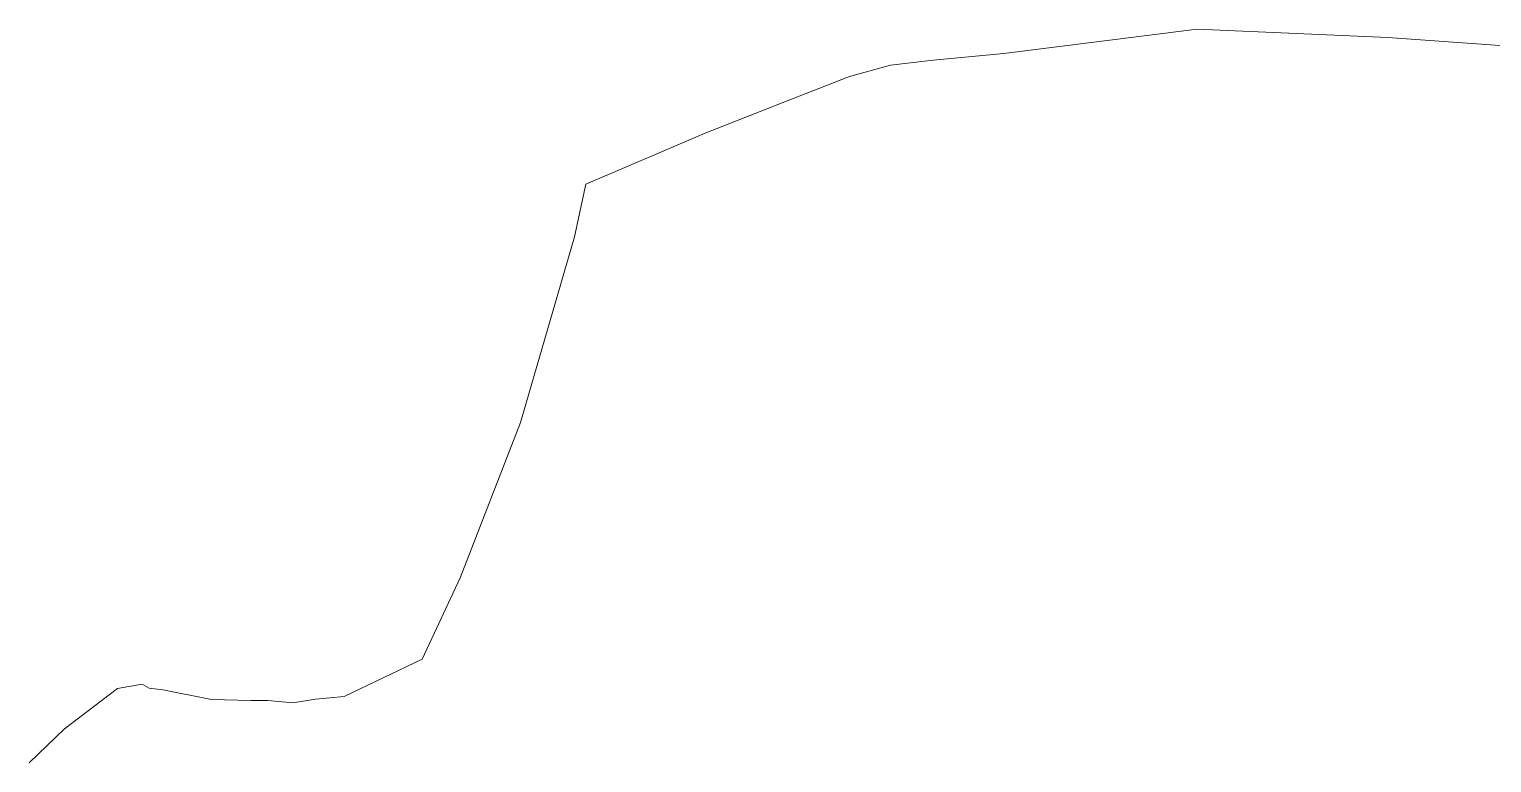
# Model space of a CAD drawing. Header units: metres. Extents: x 7583802 to 7586368, y 5958992 to 5960558.
# Drawn here: x 7583802 to 7584670, y 5959336 to 5959771 of the extents above; entities that cross this region are included whole.
import ezdxf

# ---------------------------------------------------------------- set-up
doc = ezdxf.new("R2010")
doc.units = ezdxf.units.M
doc.linetypes.add('4_1', pattern=[0])
doc.linetypes.add('4_SUPW_01', pattern=[0])
doc.layers.add('SUPW_L_0', color=5, linetype='4_SUPW_01', lineweight=18)

msp = doc.modelspace()

# ---------------------------------------------------------------- linework, layer by layer
at = {"layer": 'SUPW_L_0', "linetype": '4_1'}
for p, q in [((7584494.81, 5959771.23), (7584379.95, 5959756.84)), ((7584607.99, 5959766.42), (7584494.81, 5959771.23)), ((7584748.97, 5959756.21), (7584607.99, 5959766.42)), ((7584379.95, 5959756.84), (7584338.17, 5959752.8)), ((7584312.78, 5959749.86), (7584288.51, 5959743.1)), ((7584338.17, 5959752.8), (7584312.78, 5959749.86)), ((7584288.51, 5959743.1), (7584248.42, 5959727.57)), ((7584248.42, 5959727.57), (7584202.67, 5959709.46)), ((7584202.67, 5959709.46), (7584131.94, 5959679.31)), ((7584131.94, 5959679.31), (7584125.22, 5959647.99)), ((7584125.22, 5959647.99), (7584093.07, 5959537.69)), ((7584093.07, 5959537.69), (7584057.32, 5959445.4)), ((7584057.32, 5959445.4), (7584034.78, 5959397.13)), ((7584034.78, 5959397.13), (7583988.52, 5959374.89)), ((7583853.89, 5959379.67), (7583822.52, 5959355.7)), ((7583868.49, 5959382.3), (7583853.89, 5959379.67)), ((7583872.79, 5959379.81), (7583868.49, 5959382.3)), ((7583880.83, 5959378.98), (7583872.79, 5959379.81)), ((7583909.66, 5959373.23), (7583880.83, 5959378.98)), ((7583988.52, 5959374.89), (7583971.47, 5959373.37)), ((7583933, 5959372.6), (7583909.66, 5959373.23)), ((7583943.05, 5959372.49), (7583933, 5959372.6)), ((7583958.01, 5959371.29), (7583943.05, 5959372.49)), ((7583971.47, 5959373.37), (7583958.01, 5959371.29)), ((7583822.52, 5959355.7), (7583801.52, 5959335.6))]:
    msp.add_line(p, q, dxfattribs=at)

doc.saveas('drawing.dxf')
